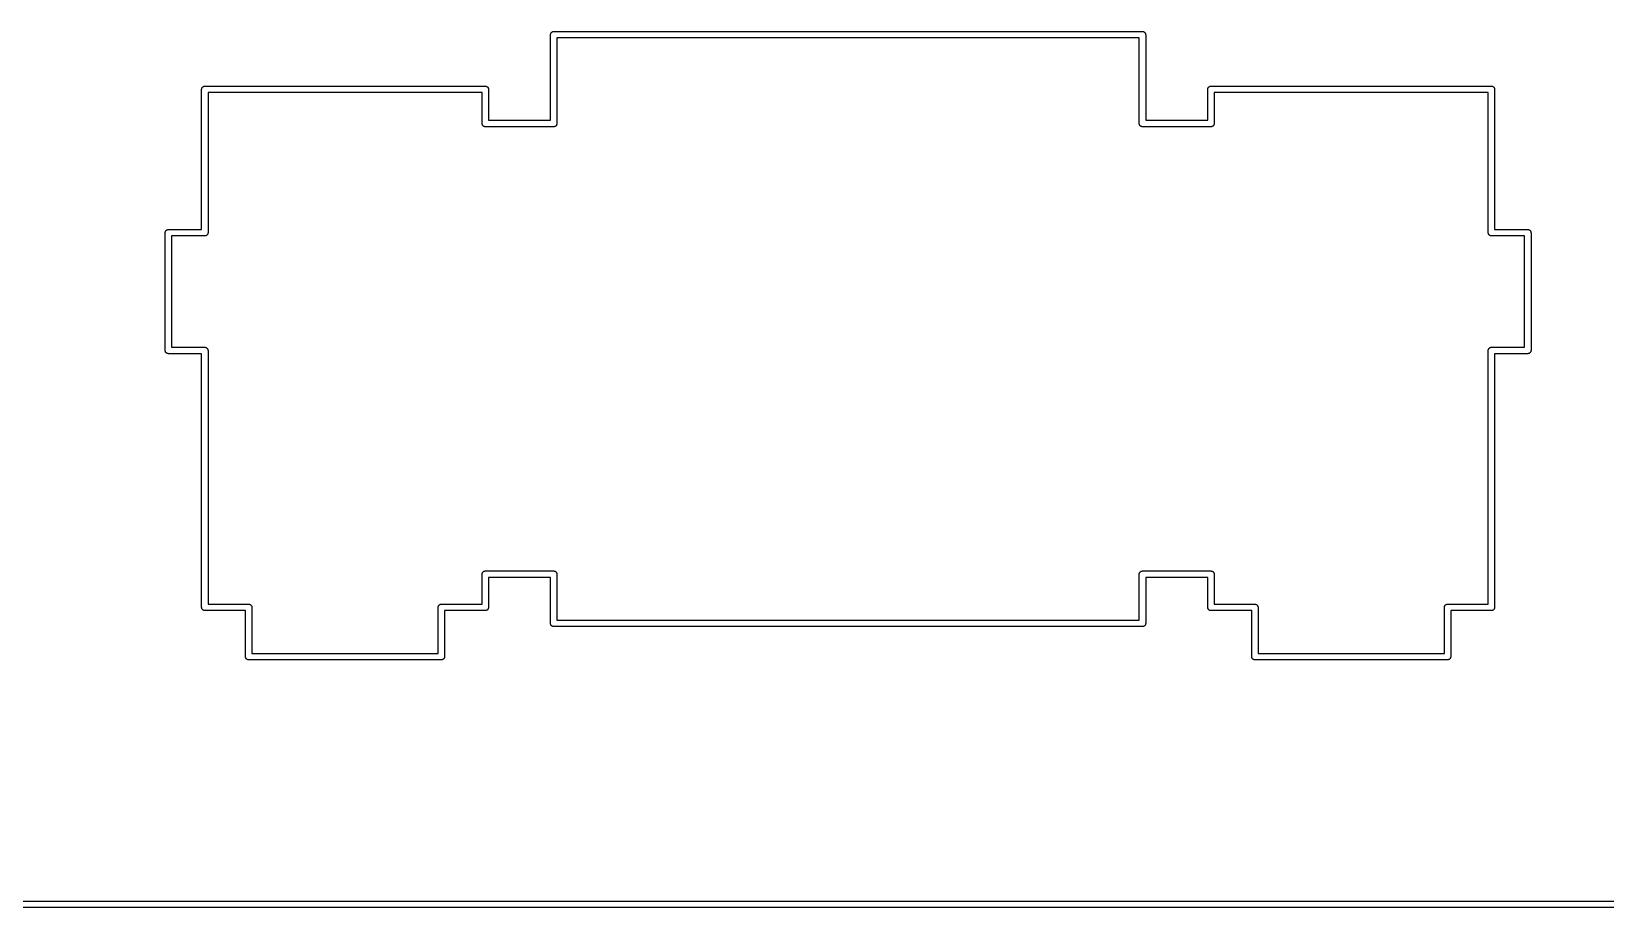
# Model space of a CAD drawing. Extents: x 12 to 286, y -147 to -61.
# Drawn here: x 86.78 to 124.13, y -147.07 to -126.29 of the extents above; entities that cross this region are included whole.
import ezdxf

# ---------------------------------------------------------------- set-up
doc = ezdxf.new("R2010")
doc.units = 0
doc.header["$MEASUREMENT"] = 0
doc.layers.add('BLACK', color=7, linetype='CONTINUOUS')

msp = doc.modelspace()

# ---------------------------------------------------------------- linework, layer by layer
at = {"layer": 'Black'}
for p, q in [((99.0951, -126.365), (99.0962, -126.358)), ((99.0951, -128.397), (99.0951, -126.365)), ((99.0962, -126.352), (99.0985, -126.346)), ((99.0962, -126.358), (99.0962, -126.352)), ((99.0985, -126.346), (99.0996, -126.339)), ((99.0996, -126.339), (99.103, -126.333)), ((99.103, -126.333), (99.1053, -126.327)), ((99.1053, -126.327), (99.1095, -126.322)), ((99.1095, -126.322), (99.1129, -126.316)), ((99.1129, -126.316), (99.118, -126.312)), ((99.118, -126.312), (99.1223, -126.307)), ((99.1223, -126.307), (99.128, -126.303)), ((99.128, -126.303), (99.1332, -126.299)), ((99.1332, -126.299), (99.1394, -126.297)), ((99.1394, -126.297), (99.1452, -126.293)), ((99.1452, -126.293), (99.1518, -126.292)), ((99.1518, -126.292), (99.158, -126.29)), ((99.158, -126.29), (99.1647, -126.29)), ((99.1647, -126.29), (99.1713, -126.289)), ((99.1713, -126.289), (113.141, -126.289)), ((99.2475, -126.441), (99.2475, -128.473)), ((113.065, -126.441), (99.2475, -126.441)), ((113.065, -128.473), (113.065, -126.441)), ((113.141, -126.289), (113.148, -126.29)), ((113.148, -126.29), (113.154, -126.29)), ((113.154, -126.29), (113.161, -126.292)), ((113.161, -126.292), (113.167, -126.293)), ((113.167, -126.293), (113.173, -126.297)), ((113.173, -126.297), (113.179, -126.299)), ((113.179, -126.299), (113.184, -126.303)), ((113.184, -126.303), (113.19, -126.307)), ((113.19, -126.307), (113.195, -126.312)), ((113.195, -126.312), (113.2, -126.316)), ((113.2, -126.316), (113.203, -126.322)), ((113.203, -126.322), (113.207, -126.327)), ((113.207, -126.327), (113.21, -126.333)), ((113.21, -126.333), (113.213, -126.339)), ((113.213, -126.339), (113.214, -126.346)), ((113.214, -126.346), (113.216, -126.352)), ((113.216, -126.352), (113.216, -126.358)), ((113.216, -126.358), (113.217, -126.365)), ((113.217, -126.365), (113.217, -128.397)), ((90.8147, -127.66), (90.8158, -127.654)), ((90.8147, -130.988), (90.8147, -127.66)), ((90.8158, -127.647), (90.8181, -127.641)), ((90.8158, -127.654), (90.8158, -127.647)), ((90.8181, -127.641), (90.8192, -127.634)), ((90.8192, -127.634), (90.8226, -127.629)), ((90.8226, -127.629), (90.8249, -127.622)), ((90.8249, -127.622), (90.8291, -127.617)), ((90.8291, -127.617), (90.8325, -127.611)), ((90.8325, -127.611), (90.8376, -127.607)), ((90.8376, -127.607), (90.8419, -127.602)), ((90.8419, -127.602), (90.8476, -127.599)), ((90.8476, -127.599), (90.8528, -127.594)), ((90.8528, -127.594), (90.859, -127.592)), ((90.859, -127.592), (90.8648, -127.589)), ((90.8648, -127.589), (90.8714, -127.588)), ((90.8714, -127.588), (90.8776, -127.585)), ((90.8776, -127.585), (90.8843, -127.585)), ((90.8843, -127.585), (90.8909, -127.584)), ((90.8909, -127.584), (97.5456, -127.584)), ((97.4694, -127.737), (90.9671, -127.737)), ((90.9671, -127.737), (90.9671, -131.064)), ((97.4694, -128.473), (97.4694, -127.737)), ((97.5456, -127.584), (97.5522, -127.585)), ((97.5522, -127.585), (97.5589, -127.585)), ((97.5589, -127.585), (97.5651, -127.588)), ((97.5651, -127.588), (97.5717, -127.589)), ((97.5717, -127.589), (97.5775, -127.592)), ((97.5775, -127.592), (97.5837, -127.594)), ((97.5837, -127.594), (97.5889, -127.599)), ((97.5889, -127.599), (97.5946, -127.602)), ((97.5946, -127.602), (97.5989, -127.607)), ((97.5989, -127.607), (97.604, -127.611)), ((97.604, -127.611), (97.6074, -127.617)), ((97.6074, -127.617), (97.6116, -127.622)), ((97.6116, -127.622), (97.6139, -127.629)), ((97.6139, -127.629), (97.6173, -127.634)), ((97.6173, -127.634), (97.6184, -127.641)), ((97.6184, -127.641), (97.6207, -127.647)), ((97.6207, -127.647), (97.6207, -127.654)), ((97.6207, -127.654), (97.6218, -127.66)), ((97.6218, -127.66), (97.6218, -128.397)), ((114.691, -127.66), (114.692, -127.654)), ((114.691, -128.397), (114.691, -127.66)), ((114.692, -127.647), (114.694, -127.641)), ((114.692, -127.654), (114.692, -127.647)), ((114.694, -127.641), (114.695, -127.634)), ((114.695, -127.634), (114.699, -127.629)), ((114.699, -127.629), (114.701, -127.622)), ((114.701, -127.622), (114.705, -127.617)), ((114.705, -127.617), (114.708, -127.611)), ((114.708, -127.611), (114.714, -127.607)), ((114.714, -127.607), (114.718, -127.602)), ((114.718, -127.602), (114.724, -127.599)), ((114.724, -127.599), (114.729, -127.594)), ((114.729, -127.594), (114.735, -127.592)), ((114.735, -127.592), (114.741, -127.589)), ((114.741, -127.589), (114.747, -127.588)), ((114.747, -127.588), (114.754, -127.585)), ((114.754, -127.585), (114.76, -127.585)), ((114.76, -127.585), (114.767, -127.584)), ((114.767, -127.584), (121.422, -127.584)), ((121.345, -127.737), (114.843, -127.737)), ((114.843, -127.737), (114.843, -128.473)), ((121.345, -131.064), (121.345, -127.737)), ((121.422, -127.584), (121.428, -127.585)), ((121.428, -127.585), (121.435, -127.585)), ((121.435, -127.585), (121.441, -127.588)), ((121.441, -127.588), (121.448, -127.589)), ((121.448, -127.589), (121.453, -127.592)), ((121.453, -127.592), (121.46, -127.594)), ((121.46, -127.594), (121.465, -127.599)), ((121.465, -127.599), (121.471, -127.602)), ((121.471, -127.602), (121.475, -127.607)), ((121.475, -127.607), (121.48, -127.611)), ((121.48, -127.611), (121.483, -127.617)), ((121.483, -127.617), (121.488, -127.622)), ((121.488, -127.622), (121.49, -127.629)), ((121.49, -127.629), (121.493, -127.634)), ((121.493, -127.634), (121.494, -127.641)), ((121.494, -127.641), (121.497, -127.647)), ((121.497, -127.647), (121.497, -127.654)), ((121.497, -127.654), (121.498, -127.66)), ((121.498, -127.66), (121.498, -130.988)), ((97.4706, -128.48), (97.4694, -128.473)), ((97.4706, -128.486), (97.4706, -128.48)), ((97.4729, -128.493), (97.4706, -128.486)), ((97.6218, -128.397), (99.0951, -128.397)), ((99.2463, -128.486), (99.244, -128.493)), ((99.2475, -128.473), (99.2463, -128.48)), ((99.2463, -128.48), (99.2463, -128.486)), ((113.066, -128.48), (113.065, -128.473)), ((113.066, -128.486), (113.066, -128.48)), ((113.068, -128.493), (113.066, -128.486)), ((113.217, -128.397), (114.691, -128.397)), ((114.842, -128.486), (114.84, -128.493)), ((114.843, -128.473), (114.842, -128.48)), ((114.842, -128.48), (114.842, -128.486)), ((97.474, -128.499), (97.4729, -128.493)), ((97.4774, -128.505), (97.474, -128.499)), ((97.4797, -128.511), (97.4774, -128.505)), ((97.4839, -128.516), (97.4797, -128.511)), ((97.4873, -128.522), (97.4839, -128.516)), ((97.4924, -128.526), (97.4873, -128.522)), ((97.4967, -128.532), (97.4924, -128.526)), ((97.5024, -128.535), (97.4967, -128.532)), ((97.5075, -128.539), (97.5024, -128.535)), ((97.5138, -128.541), (97.5075, -128.539)), ((97.5196, -128.545), (97.5138, -128.541)), ((97.5262, -128.546), (97.5196, -128.545)), ((97.5324, -128.548), (97.5262, -128.546)), ((97.5391, -128.548), (97.5324, -128.548)), ((97.5456, -128.549), (97.5391, -128.548)), ((99.1713, -128.549), (97.5456, -128.549)), ((99.1778, -128.548), (99.1713, -128.549)), ((99.1845, -128.548), (99.1778, -128.548)), ((99.1907, -128.546), (99.1845, -128.548)), ((99.1973, -128.545), (99.1907, -128.546)), ((99.2031, -128.541), (99.1973, -128.545)), ((99.2094, -128.539), (99.2031, -128.541)), ((99.2145, -128.535), (99.2094, -128.539)), ((99.2202, -128.532), (99.2145, -128.535)), ((99.2245, -128.526), (99.2202, -128.532)), ((99.2296, -128.522), (99.2245, -128.526)), ((99.233, -128.516), (99.2296, -128.522)), ((99.2372, -128.511), (99.233, -128.516)), ((99.2395, -128.505), (99.2372, -128.511)), ((99.2429, -128.499), (99.2395, -128.505)), ((99.244, -128.493), (99.2429, -128.499)), ((113.07, -128.499), (113.068, -128.493)), ((113.073, -128.505), (113.07, -128.499)), ((113.075, -128.511), (113.073, -128.505)), ((113.08, -128.516), (113.075, -128.511)), ((113.083, -128.522), (113.08, -128.516)), ((113.088, -128.526), (113.083, -128.522)), ((113.092, -128.532), (113.088, -128.526)), ((113.098, -128.535), (113.092, -128.532)), ((113.103, -128.539), (113.098, -128.535)), ((113.109, -128.541), (113.103, -128.539)), ((113.115, -128.545), (113.109, -128.541)), ((113.122, -128.546), (113.115, -128.545)), ((113.128, -128.548), (113.122, -128.546)), ((113.135, -128.548), (113.128, -128.548)), ((113.141, -128.549), (113.135, -128.548)), ((114.767, -128.549), (113.141, -128.549)), ((114.773, -128.548), (114.767, -128.549)), ((114.78, -128.548), (114.773, -128.548)), ((114.786, -128.546), (114.78, -128.548)), ((114.793, -128.545), (114.786, -128.546)), ((114.799, -128.541), (114.793, -128.545)), ((114.805, -128.539), (114.799, -128.541)), ((114.81, -128.535), (114.805, -128.539)), ((114.816, -128.532), (114.81, -128.535)), ((114.82, -128.526), (114.816, -128.532)), ((114.825, -128.522), (114.82, -128.526)), ((114.829, -128.516), (114.825, -128.522)), ((114.833, -128.511), (114.829, -128.516)), ((114.835, -128.505), (114.833, -128.511)), ((114.838, -128.499), (114.835, -128.505)), ((114.84, -128.493), (114.838, -128.499)), ((89.951, -131.064), (89.9522, -131.057)), ((89.951, -133.858), (89.951, -131.064)), ((89.9522, -131.051), (89.9545, -131.045)), ((89.9522, -131.057), (89.9522, -131.051)), ((89.9545, -131.045), (89.9556, -131.038)), ((89.9556, -131.038), (89.959, -131.032)), ((89.959, -131.032), (89.9613, -131.026)), ((89.9613, -131.026), (89.9655, -131.021)), ((89.9655, -131.021), (89.9689, -131.015)), ((89.9689, -131.015), (89.974, -131.011)), ((89.974, -131.011), (89.9783, -131.006)), ((89.9783, -131.006), (89.984, -131.002)), ((89.984, -131.002), (89.9891, -130.998)), ((89.9891, -130.998), (89.9954, -130.996)), ((89.9954, -130.996), (90.0012, -130.992)), ((90.0012, -130.992), (90.0078, -130.991)), ((90.0078, -130.991), (90.014, -130.989)), ((90.014, -130.989), (90.0207, -130.989)), ((90.0207, -130.989), (90.0272, -130.988)), ((90.0272, -130.988), (90.8147, -130.988)), ((90.9568, -131.102), (90.9526, -131.107)), ((90.9591, -131.096), (90.9568, -131.102)), ((90.9625, -131.09), (90.9591, -131.096)), ((90.9636, -131.083), (90.9625, -131.09)), ((90.9659, -131.077), (90.9636, -131.083)), ((90.9671, -131.064), (90.9659, -131.071)), ((90.9659, -131.071), (90.9659, -131.077)), ((121.347, -131.071), (121.345, -131.064)), ((121.347, -131.077), (121.347, -131.071)), ((121.349, -131.083), (121.347, -131.077)), ((121.35, -131.09), (121.349, -131.083)), ((121.353, -131.096), (121.35, -131.09)), ((121.356, -131.102), (121.353, -131.096)), ((121.36, -131.107), (121.356, -131.102)), ((121.498, -130.988), (122.285, -130.988)), ((122.285, -130.988), (122.292, -130.989)), ((122.292, -130.989), (122.298, -130.989)), ((122.298, -130.989), (122.305, -130.991)), ((122.305, -130.991), (122.311, -130.992)), ((122.311, -130.992), (122.317, -130.996)), ((122.317, -130.996), (122.323, -130.998)), ((122.323, -130.998), (122.328, -131.002)), ((122.328, -131.002), (122.334, -131.006)), ((122.334, -131.006), (122.339, -131.011)), ((122.339, -131.011), (122.344, -131.015)), ((122.344, -131.015), (122.347, -131.021)), ((122.347, -131.021), (122.351, -131.026)), ((122.351, -131.026), (122.354, -131.032)), ((122.354, -131.032), (122.357, -131.038)), ((122.357, -131.038), (122.358, -131.045)), ((122.358, -131.045), (122.36, -131.051)), ((122.36, -131.051), (122.36, -131.057)), ((122.36, -131.057), (122.361, -131.064)), ((122.361, -131.064), (122.361, -133.858)), ((90.8909, -131.14), (90.1034, -131.14)), ((90.1034, -131.14), (90.1034, -133.782)), ((90.8974, -131.139), (90.8909, -131.14)), ((90.9041, -131.139), (90.8974, -131.139)), ((90.9103, -131.137), (90.9041, -131.139)), ((90.9169, -131.136), (90.9103, -131.137)), ((90.9227, -131.132), (90.9169, -131.136)), ((90.929, -131.13), (90.9227, -131.132)), ((90.9341, -131.126), (90.929, -131.13)), ((90.9398, -131.122), (90.9341, -131.126)), ((90.9441, -131.117), (90.9398, -131.122)), ((90.9492, -131.113), (90.9441, -131.117)), ((90.9526, -131.107), (90.9492, -131.113)), ((121.363, -131.113), (121.36, -131.107)), ((121.368, -131.117), (121.363, -131.113)), ((121.373, -131.122), (121.368, -131.117)), ((121.378, -131.126), (121.373, -131.122)), ((121.384, -131.13), (121.378, -131.126)), ((121.39, -131.132), (121.384, -131.13)), ((121.396, -131.136), (121.39, -131.132)), ((121.402, -131.137), (121.396, -131.136)), ((121.408, -131.139), (121.402, -131.137)), ((121.415, -131.139), (121.408, -131.139)), ((121.422, -131.14), (121.415, -131.139)), ((122.209, -131.14), (121.422, -131.14)), ((122.209, -133.782), (122.209, -131.14)), ((89.9522, -133.865), (89.951, -133.858)), ((89.9522, -133.871), (89.9522, -133.865)), ((89.9545, -133.877), (89.9522, -133.871)), ((89.9556, -133.884), (89.9545, -133.877)), ((89.959, -133.89), (89.9556, -133.884)), ((89.9613, -133.896), (89.959, -133.89)), ((89.9655, -133.901), (89.9613, -133.896)), ((89.9689, -133.907), (89.9655, -133.901)), ((89.974, -133.911), (89.9689, -133.907)), ((89.9783, -133.916), (89.974, -133.911)), ((89.984, -133.92), (89.9783, -133.916)), ((89.9891, -133.924), (89.984, -133.92)), ((89.9954, -133.926), (89.9891, -133.924)), ((90.0012, -133.93), (89.9954, -133.926)), ((90.0078, -133.931), (90.0012, -133.93)), ((90.014, -133.933), (90.0078, -133.931)), ((90.0207, -133.933), (90.014, -133.933)), ((90.0272, -133.934), (90.0207, -133.933)), ((90.8147, -133.934), (90.0272, -133.934)), ((90.1034, -133.782), (90.8909, -133.782)), ((90.8147, -139.954), (90.8147, -133.934)), ((90.8909, -133.782), (90.8974, -133.783)), ((90.8974, -133.783), (90.9041, -133.783)), ((90.9041, -133.783), (90.9103, -133.785)), ((90.9103, -133.785), (90.9169, -133.786)), ((90.9169, -133.786), (90.9227, -133.79)), ((90.9227, -133.79), (90.929, -133.792)), ((90.929, -133.792), (90.9341, -133.796)), ((90.9341, -133.796), (90.9398, -133.8)), ((90.9398, -133.8), (90.9441, -133.805)), ((90.9441, -133.805), (90.9492, -133.809)), ((90.9492, -133.809), (90.9526, -133.815)), ((90.9526, -133.815), (90.9568, -133.82)), ((90.9568, -133.82), (90.9591, -133.826)), ((90.9591, -133.826), (90.9625, -133.832)), ((90.9625, -133.832), (90.9636, -133.839)), ((90.9636, -133.839), (90.9659, -133.845)), ((90.9659, -133.845), (90.9659, -133.851)), ((90.9659, -133.851), (90.9671, -133.858)), ((90.9671, -133.858), (90.9671, -139.878)), ((121.345, -133.858), (121.347, -133.851)), ((121.345, -139.878), (121.345, -133.858)), ((121.347, -133.845), (121.349, -133.839)), ((121.347, -133.851), (121.347, -133.845)), ((121.349, -133.839), (121.35, -133.832)), ((121.35, -133.832), (121.353, -133.826)), ((121.353, -133.826), (121.356, -133.82)), ((121.356, -133.82), (121.36, -133.815)), ((121.36, -133.815), (121.363, -133.809)), ((121.363, -133.809), (121.368, -133.805)), ((121.368, -133.805), (121.373, -133.8)), ((121.373, -133.8), (121.378, -133.796)), ((121.378, -133.796), (121.384, -133.792)), ((121.384, -133.792), (121.39, -133.79)), ((121.39, -133.79), (121.396, -133.786)), ((121.396, -133.786), (121.402, -133.785)), ((121.402, -133.785), (121.408, -133.783)), ((121.408, -133.783), (121.415, -133.783)), ((121.415, -133.783), (121.422, -133.782)), ((121.422, -133.782), (122.209, -133.782)), ((122.285, -133.934), (121.498, -133.934)), ((121.498, -133.934), (121.498, -139.954)), ((122.292, -133.933), (122.285, -133.934)), ((122.298, -133.933), (122.292, -133.933)), ((122.305, -133.931), (122.298, -133.933)), ((122.311, -133.93), (122.305, -133.931)), ((122.317, -133.926), (122.311, -133.93)), ((122.323, -133.924), (122.317, -133.926)), ((122.328, -133.92), (122.323, -133.924)), ((122.334, -133.916), (122.328, -133.92)), ((122.339, -133.911), (122.334, -133.916)), ((122.344, -133.907), (122.339, -133.911)), ((122.347, -133.901), (122.344, -133.907)), ((122.351, -133.896), (122.347, -133.901)), ((122.354, -133.89), (122.351, -133.896)), ((122.357, -133.884), (122.354, -133.89)), ((122.358, -133.877), (122.357, -133.884)), ((122.36, -133.871), (122.358, -133.877)), ((122.361, -133.858), (122.36, -133.865)), ((122.36, -133.865), (122.36, -133.871)), ((97.4694, -139.167), (97.4706, -139.16)), ((97.4694, -139.878), (97.4694, -139.167)), ((97.4706, -139.153), (97.4729, -139.147)), ((97.4706, -139.16), (97.4706, -139.153)), ((97.4729, -139.147), (97.474, -139.141)), ((97.474, -139.141), (97.4774, -139.135)), ((97.4774, -139.135), (97.4797, -139.129)), ((97.4797, -139.129), (97.4839, -139.123)), ((97.4839, -139.123), (97.4873, -139.118)), ((97.4873, -139.118), (97.4924, -139.113)), ((97.4924, -139.113), (97.4967, -139.108)), ((97.4967, -139.108), (97.5024, -139.105)), ((97.5024, -139.105), (97.5075, -139.101)), ((97.5075, -139.101), (97.5138, -139.098)), ((97.5138, -139.098), (97.5196, -139.095)), ((97.5196, -139.095), (97.5262, -139.094)), ((97.5262, -139.094), (97.5324, -139.092)), ((97.5324, -139.092), (97.5391, -139.092)), ((97.5391, -139.092), (97.5456, -139.09)), ((97.5456, -139.09), (99.1713, -139.09)), ((99.0951, -139.243), (97.6218, -139.243)), ((97.6218, -139.243), (97.6218, -139.954)), ((99.0951, -140.335), (99.0951, -139.243)), ((99.1713, -139.09), (99.1778, -139.092)), ((99.1778, -139.092), (99.1845, -139.092)), ((99.1845, -139.092), (99.1907, -139.094)), ((99.1907, -139.094), (99.1973, -139.095)), ((99.1973, -139.095), (99.2031, -139.098)), ((99.2031, -139.098), (99.2094, -139.101)), ((99.2094, -139.101), (99.2145, -139.105)), ((99.2145, -139.105), (99.2202, -139.108)), ((99.2202, -139.108), (99.2245, -139.113)), ((99.2245, -139.113), (99.2296, -139.118)), ((99.2296, -139.118), (99.233, -139.123)), ((99.233, -139.123), (99.2372, -139.129)), ((99.2372, -139.129), (99.2395, -139.135)), ((99.2395, -139.135), (99.2429, -139.141)), ((99.2429, -139.141), (99.244, -139.147)), ((99.244, -139.147), (99.2463, -139.153)), ((99.2463, -139.153), (99.2463, -139.16)), ((99.2463, -139.16), (99.2475, -139.167)), ((99.2475, -139.167), (99.2475, -140.259)), ((113.065, -139.167), (113.066, -139.16)), ((113.065, -140.259), (113.065, -139.167)), ((113.066, -139.153), (113.068, -139.147)), ((113.066, -139.16), (113.066, -139.153)), ((113.068, -139.147), (113.07, -139.141)), ((113.07, -139.141), (113.073, -139.135)), ((113.073, -139.135), (113.075, -139.129)), ((113.075, -139.129), (113.08, -139.123)), ((113.08, -139.123), (113.083, -139.118)), ((113.083, -139.118), (113.088, -139.113)), ((113.088, -139.113), (113.092, -139.108)), ((113.092, -139.108), (113.098, -139.105)), ((113.098, -139.105), (113.103, -139.101)), ((113.103, -139.101), (113.109, -139.098)), ((113.109, -139.098), (113.115, -139.095)), ((113.115, -139.095), (113.122, -139.094)), ((113.122, -139.094), (113.128, -139.092)), ((113.128, -139.092), (113.135, -139.092)), ((113.135, -139.092), (113.141, -139.09)), ((113.141, -139.09), (114.767, -139.09)), ((114.691, -139.243), (113.217, -139.243)), ((113.217, -139.243), (113.217, -140.335)), ((114.691, -139.954), (114.691, -139.243)), ((114.767, -139.09), (114.773, -139.092)), ((114.773, -139.092), (114.78, -139.092)), ((114.78, -139.092), (114.786, -139.094)), ((114.786, -139.094), (114.793, -139.095)), ((114.793, -139.095), (114.799, -139.098)), ((114.799, -139.098), (114.805, -139.101)), ((114.805, -139.101), (114.81, -139.105)), ((114.81, -139.105), (114.816, -139.108)), ((114.816, -139.108), (114.82, -139.113)), ((114.82, -139.113), (114.825, -139.118)), ((114.825, -139.118), (114.829, -139.123)), ((114.829, -139.123), (114.833, -139.129)), ((114.833, -139.129), (114.835, -139.135)), ((114.835, -139.135), (114.838, -139.141)), ((114.838, -139.141), (114.84, -139.147)), ((114.84, -139.147), (114.842, -139.153)), ((114.842, -139.153), (114.842, -139.16)), ((114.842, -139.16), (114.843, -139.167)), ((114.843, -139.167), (114.843, -139.878)), ((90.8158, -139.961), (90.8147, -139.954)), ((90.8158, -139.967), (90.8158, -139.961)), ((90.8181, -139.973), (90.8158, -139.967)), ((90.8192, -139.98), (90.8181, -139.973)), ((90.8226, -139.986), (90.8192, -139.98)), ((90.8249, -139.992), (90.8226, -139.986)), ((90.8291, -139.997), (90.8249, -139.992)), ((90.8325, -140.003), (90.8291, -139.997)), ((90.8376, -140.007), (90.8325, -140.003)), ((90.8419, -140.012), (90.8376, -140.007)), ((90.8476, -140.016), (90.8419, -140.012)), ((90.8528, -140.02), (90.8476, -140.016)), ((90.859, -140.022), (90.8528, -140.02)), ((90.8648, -140.026), (90.859, -140.022)), ((90.8714, -140.027), (90.8648, -140.026)), ((90.8776, -140.029), (90.8714, -140.027)), ((90.8843, -140.029), (90.8776, -140.029)), ((90.8909, -140.03), (90.8843, -140.029)), ((91.856, -140.03), (90.8909, -140.03)), ((90.9671, -139.878), (91.9322, -139.878)), ((91.856, -141.122), (91.856, -140.03)), ((91.9322, -139.878), (91.9388, -139.879)), ((91.9388, -139.879), (91.9455, -139.879)), ((91.9455, -139.879), (91.9517, -139.881)), ((91.9517, -139.881), (91.9583, -139.882)), ((91.9583, -139.882), (91.9641, -139.886)), ((91.9641, -139.886), (91.9703, -139.888)), ((91.9703, -139.888), (91.9755, -139.892)), ((91.9755, -139.892), (91.9812, -139.896)), ((91.9812, -139.896), (91.9855, -139.901)), ((91.9855, -139.901), (91.9906, -139.905)), ((91.9906, -139.905), (91.994, -139.911)), ((91.994, -139.911), (91.9982, -139.916)), ((91.9982, -139.916), (92.0005, -139.922)), ((92.0005, -139.922), (92.0039, -139.928)), ((92.0039, -139.928), (92.005, -139.935)), ((92.005, -139.935), (92.0073, -139.941)), ((92.0073, -139.941), (92.0073, -139.947)), ((92.0073, -139.947), (92.0084, -139.954)), ((92.0084, -139.954), (92.0084, -141.046)), ((96.428, -139.954), (96.4292, -139.947)), ((96.428, -141.046), (96.428, -139.954)), ((96.4292, -139.941), (96.4315, -139.935)), ((96.4292, -139.947), (96.4292, -139.941)), ((96.4315, -139.935), (96.4326, -139.928)), ((96.4326, -139.928), (96.436, -139.922)), ((96.436, -139.922), (96.4383, -139.916)), ((96.4383, -139.916), (96.4425, -139.911)), ((96.4425, -139.911), (96.4459, -139.905)), ((96.4459, -139.905), (96.451, -139.901)), ((96.451, -139.901), (96.4553, -139.896)), ((96.4553, -139.896), (96.461, -139.892)), ((96.461, -139.892), (96.4661, -139.888)), ((96.4661, -139.888), (96.4724, -139.886)), ((96.4724, -139.886), (96.4782, -139.882)), ((96.4782, -139.882), (96.4848, -139.881)), ((96.4848, -139.881), (96.491, -139.879)), ((96.491, -139.879), (96.4977, -139.879)), ((96.4977, -139.879), (96.5042, -139.878)), ((96.5042, -139.878), (97.4694, -139.878)), ((97.5456, -140.03), (96.5804, -140.03)), ((96.5804, -140.03), (96.5804, -141.122)), ((97.5522, -140.029), (97.5456, -140.03)), ((97.5589, -140.029), (97.5522, -140.029)), ((97.5651, -140.027), (97.5589, -140.029)), ((97.5717, -140.026), (97.5651, -140.027)), ((97.5775, -140.022), (97.5717, -140.026)), ((97.5837, -140.02), (97.5775, -140.022)), ((97.5889, -140.016), (97.5837, -140.02)), ((97.5946, -140.012), (97.5889, -140.016)), ((97.5989, -140.007), (97.5946, -140.012)), ((97.604, -140.003), (97.5989, -140.007)), ((97.6074, -139.997), (97.604, -140.003)), ((97.6116, -139.992), (97.6074, -139.997)), ((97.6139, -139.986), (97.6116, -139.992)), ((97.6173, -139.98), (97.6139, -139.986)), ((97.6184, -139.973), (97.6173, -139.98)), ((97.6207, -139.967), (97.6184, -139.973)), ((97.6218, -139.954), (97.6207, -139.961)), ((97.6207, -139.961), (97.6207, -139.967)), ((114.692, -139.961), (114.691, -139.954)), ((114.692, -139.967), (114.692, -139.961)), ((114.694, -139.973), (114.692, -139.967)), ((114.695, -139.98), (114.694, -139.973)), ((114.699, -139.986), (114.695, -139.98)), ((114.701, -139.992), (114.699, -139.986)), ((114.705, -139.997), (114.701, -139.992)), ((114.708, -140.003), (114.705, -139.997)), ((114.714, -140.007), (114.708, -140.003)), ((114.718, -140.012), (114.714, -140.007)), ((114.724, -140.016), (114.718, -140.012)), ((114.729, -140.02), (114.724, -140.016)), ((114.735, -140.022), (114.729, -140.02)), ((114.741, -140.026), (114.735, -140.022)), ((114.747, -140.027), (114.741, -140.026)), ((114.754, -140.029), (114.747, -140.027)), ((114.76, -140.029), (114.754, -140.029)), ((114.767, -140.03), (114.76, -140.029)), ((115.732, -140.03), (114.767, -140.03)), ((114.843, -139.878), (115.808, -139.878)), ((115.732, -141.122), (115.732, -140.03)), ((115.808, -139.878), (115.815, -139.879)), ((115.815, -139.879), (115.821, -139.879)), ((115.821, -139.879), (115.828, -139.881)), ((115.828, -139.881), (115.834, -139.882)), ((115.834, -139.882), (115.84, -139.886)), ((115.84, -139.886), (115.846, -139.888)), ((115.846, -139.888), (115.851, -139.892)), ((115.851, -139.892), (115.857, -139.896)), ((115.857, -139.896), (115.862, -139.901)), ((115.862, -139.901), (115.867, -139.905)), ((115.867, -139.905), (115.87, -139.911)), ((115.87, -139.911), (115.874, -139.916)), ((115.874, -139.916), (115.877, -139.922)), ((115.877, -139.922), (115.88, -139.928)), ((115.88, -139.928), (115.881, -139.935)), ((115.881, -139.935), (115.883, -139.941)), ((115.883, -139.941), (115.883, -139.947)), ((115.883, -139.947), (115.884, -139.954)), ((115.884, -139.954), (115.884, -141.046)), ((120.304, -139.954), (120.305, -139.947)), ((120.304, -141.046), (120.304, -139.954)), ((120.305, -139.941), (120.307, -139.935)), ((120.305, -139.947), (120.305, -139.941)), ((120.307, -139.935), (120.309, -139.928)), ((120.309, -139.928), (120.312, -139.922)), ((120.312, -139.922), (120.314, -139.916)), ((120.314, -139.916), (120.319, -139.911)), ((120.319, -139.911), (120.322, -139.905)), ((120.322, -139.905), (120.327, -139.901)), ((120.327, -139.901), (120.331, -139.896)), ((120.331, -139.896), (120.337, -139.892)), ((120.337, -139.892), (120.342, -139.888)), ((120.342, -139.888), (120.348, -139.886)), ((120.348, -139.886), (120.354, -139.882)), ((120.354, -139.882), (120.361, -139.881)), ((120.361, -139.881), (120.367, -139.879)), ((120.367, -139.879), (120.374, -139.879)), ((120.374, -139.879), (120.38, -139.878)), ((120.38, -139.878), (121.345, -139.878)), ((121.422, -140.03), (120.456, -140.03)), ((120.456, -140.03), (120.456, -141.122)), ((121.428, -140.029), (121.422, -140.03)), ((121.435, -140.029), (121.428, -140.029)), ((121.441, -140.027), (121.435, -140.029)), ((121.448, -140.026), (121.441, -140.027)), ((121.453, -140.022), (121.448, -140.026)), ((121.46, -140.02), (121.453, -140.022)), ((121.465, -140.016), (121.46, -140.02)), ((121.471, -140.012), (121.465, -140.016)), ((121.475, -140.007), (121.471, -140.012)), ((121.48, -140.003), (121.475, -140.007)), ((121.483, -139.997), (121.48, -140.003)), ((121.488, -139.992), (121.483, -139.997)), ((121.49, -139.986), (121.488, -139.992)), ((121.493, -139.98), (121.49, -139.986)), ((121.494, -139.973), (121.493, -139.98)), ((121.497, -139.967), (121.494, -139.973)), ((121.498, -139.954), (121.497, -139.961)), ((121.497, -139.961), (121.497, -139.967)), ((99.0962, -140.342), (99.0951, -140.335)), ((99.0962, -140.348), (99.0962, -140.342)), ((99.0985, -140.354), (99.0962, -140.348)), ((99.0996, -140.361), (99.0985, -140.354)), ((99.103, -140.367), (99.0996, -140.361)), ((99.1053, -140.373), (99.103, -140.367)), ((99.1095, -140.378), (99.1053, -140.373)), ((99.1129, -140.384), (99.1095, -140.378)), ((99.118, -140.388), (99.1129, -140.384)), ((99.1223, -140.393), (99.118, -140.388)), ((99.128, -140.397), (99.1223, -140.393)), ((99.1332, -140.401), (99.128, -140.397)), ((99.1394, -140.403), (99.1332, -140.401)), ((99.1452, -140.407), (99.1394, -140.403)), ((99.1518, -140.408), (99.1452, -140.407)), ((99.158, -140.41), (99.1518, -140.408)), ((99.1647, -140.41), (99.158, -140.41)), ((99.1713, -140.411), (99.1647, -140.41)), ((113.141, -140.411), (99.1713, -140.411)), ((99.2475, -140.259), (113.065, -140.259)), ((113.148, -140.41), (113.141, -140.411)), ((113.154, -140.41), (113.148, -140.41)), ((113.161, -140.408), (113.154, -140.41)), ((113.167, -140.407), (113.161, -140.408)), ((113.173, -140.403), (113.167, -140.407)), ((113.179, -140.401), (113.173, -140.403)), ((113.184, -140.397), (113.179, -140.401)), ((113.19, -140.393), (113.184, -140.397)), ((113.195, -140.388), (113.19, -140.393)), ((113.2, -140.384), (113.195, -140.388)), ((113.203, -140.378), (113.2, -140.384)), ((113.207, -140.373), (113.203, -140.378)), ((113.21, -140.367), (113.207, -140.373)), ((113.213, -140.361), (113.21, -140.367)), ((113.214, -140.354), (113.213, -140.361)), ((113.216, -140.348), (113.214, -140.354)), ((113.217, -140.335), (113.216, -140.342)), ((113.216, -140.342), (113.216, -140.348)), ((91.8572, -141.129), (91.856, -141.122)), ((91.8572, -141.136), (91.8572, -141.129)), ((91.8595, -141.142), (91.8572, -141.136)), ((91.8606, -141.148), (91.8595, -141.142)), ((91.864, -141.154), (91.8606, -141.148)), ((91.8663, -141.16), (91.864, -141.154)), ((91.8705, -141.166), (91.8663, -141.16)), ((91.8739, -141.171), (91.8705, -141.166)), ((91.879, -141.176), (91.8739, -141.171)), ((91.8833, -141.181), (91.879, -141.176)), ((91.889, -141.184), (91.8833, -141.181)), ((91.8941, -141.188), (91.889, -141.184)), ((91.9004, -141.191), (91.8941, -141.188)), ((92.0084, -141.046), (96.428, -141.046)), ((96.5423, -141.188), (96.5361, -141.191)), ((96.5475, -141.184), (96.5423, -141.188)), ((96.5532, -141.181), (96.5475, -141.184)), ((96.5575, -141.176), (96.5532, -141.181)), ((96.5626, -141.171), (96.5575, -141.176)), ((96.566, -141.166), (96.5626, -141.171)), ((96.5702, -141.16), (96.566, -141.166)), ((96.5725, -141.154), (96.5702, -141.16)), ((96.5759, -141.148), (96.5725, -141.154)), ((96.577, -141.142), (96.5759, -141.148)), ((96.5793, -141.136), (96.577, -141.142)), ((96.5804, -141.122), (96.5793, -141.129)), ((96.5793, -141.129), (96.5793, -141.136)), ((115.733, -141.129), (115.732, -141.122)), ((115.733, -141.136), (115.733, -141.129)), ((115.735, -141.142), (115.733, -141.136)), ((115.737, -141.148), (115.735, -141.142)), ((115.74, -141.154), (115.737, -141.148)), ((115.742, -141.16), (115.74, -141.154)), ((115.747, -141.166), (115.742, -141.16)), ((115.75, -141.171), (115.747, -141.166)), ((115.755, -141.176), (115.75, -141.171)), ((115.759, -141.181), (115.755, -141.176)), ((115.765, -141.184), (115.759, -141.181)), ((115.77, -141.188), (115.765, -141.184)), ((115.776, -141.191), (115.77, -141.188)), ((115.884, -141.046), (120.304, -141.046)), ((120.418, -141.188), (120.412, -141.191)), ((120.423, -141.184), (120.418, -141.188)), ((120.429, -141.181), (120.423, -141.184)), ((120.434, -141.176), (120.429, -141.181)), ((120.439, -141.171), (120.434, -141.176)), ((120.442, -141.166), (120.439, -141.171)), ((120.446, -141.16), (120.442, -141.166)), ((120.449, -141.154), (120.446, -141.16)), ((120.452, -141.148), (120.449, -141.154)), ((120.453, -141.142), (120.452, -141.148)), ((120.455, -141.136), (120.453, -141.142)), ((120.456, -141.122), (120.455, -141.129)), ((120.455, -141.129), (120.455, -141.136)), ((91.9062, -141.194), (91.9004, -141.191)), ((91.9128, -141.195), (91.9062, -141.194)), ((91.919, -141.197), (91.9128, -141.195)), ((91.9257, -141.197), (91.919, -141.197)), ((91.9322, -141.199), (91.9257, -141.197)), ((96.5042, -141.199), (91.9322, -141.199)), ((96.5108, -141.197), (96.5042, -141.199)), ((96.5175, -141.197), (96.5108, -141.197)), ((96.5237, -141.195), (96.5175, -141.197)), ((96.5303, -141.194), (96.5237, -141.195)), ((96.5361, -141.191), (96.5303, -141.194)), ((115.782, -141.194), (115.776, -141.191)), ((115.789, -141.195), (115.782, -141.194)), ((115.795, -141.197), (115.789, -141.195)), ((115.802, -141.197), (115.795, -141.197)), ((115.808, -141.199), (115.802, -141.197)), ((120.38, -141.199), (115.808, -141.199)), ((120.387, -141.197), (120.38, -141.199)), ((120.393, -141.197), (120.387, -141.197)), ((120.4, -141.195), (120.393, -141.197)), ((120.406, -141.194), (120.4, -141.195)), ((120.412, -141.191), (120.406, -141.194)), ((282, -147.075), (16, -147.075)), ((16.0066, -146.925), (281.997, -146.925))]:
    msp.add_line(p, q, dxfattribs=at)

doc.saveas('drawing.dxf')
